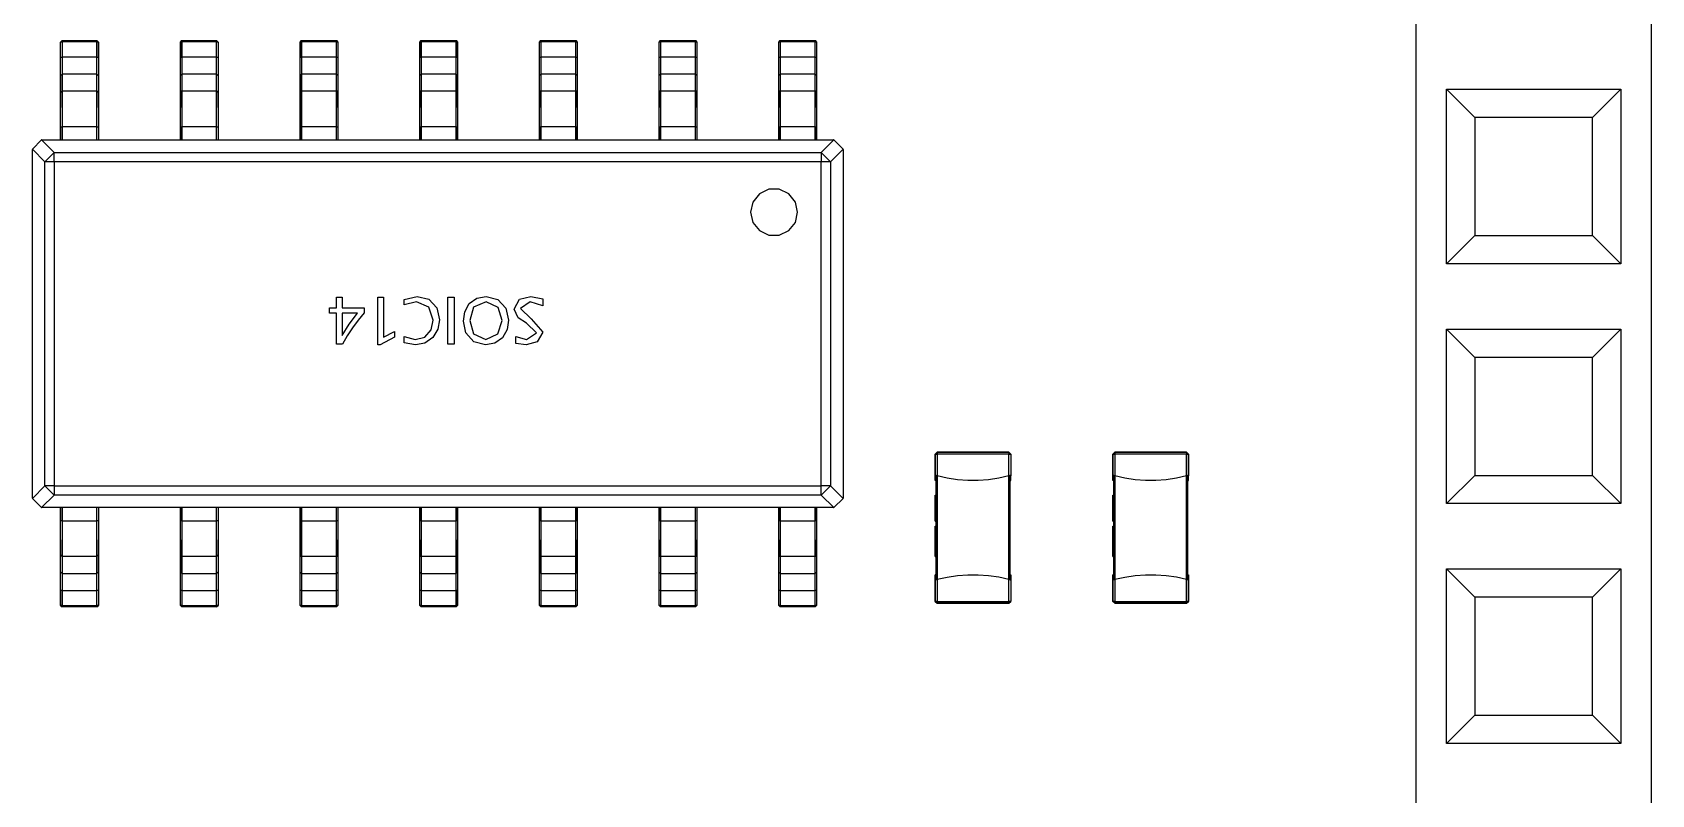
# Model space of a CAD drawing. Header units: millimetres. Extents: x 5 to 205, y 5 to 144.
# Drawn here: x 57.02 to 74.18, y 99.04 to 107.11 of the extents above; entities that cross this region are included whole.
import ezdxf

# ---------------------------------------------------------------- set-up
doc = ezdxf.new("R2010")
doc.units = ezdxf.units.MM
doc.layers.add('PARTS', color=8, linetype='CONTINUOUS')

msp = doc.modelspace()

# ---------------------------------------------------------------- linework, layer by layer
at = {"layer": 'PARTS'}
for points in [[(71.68, 117.014), (71.68, 61.134)], [(74.18, 61.134), (74.18, 117.014)], [(57.318, 107.01), (57.333, 107.025)], [(57.333, 107.025), (57.318, 107.01)], [(57.318, 107.01), (57.333, 107.011)], [(57.318, 106.85), (57.318, 107.01)], [(57.333, 107.025), (57.703, 107.025)], [(57.333, 107.025), (57.333, 107.025)], [(57.333, 107.011), (57.333, 107.025)], [(57.333, 107.025), (57.703, 107.025)], [(57.703, 107.011), (57.333, 107.011)], [(57.333, 107.011), (57.333, 106.851)], [(57.703, 107.025), (57.718, 107.01)], [(57.703, 107.025), (57.703, 107.025)], [(57.703, 107.011), (57.703, 107.025)], [(57.718, 107.01), (57.703, 107.025)], [(57.703, 106.851), (57.703, 107.011)], [(57.703, 107.011), (57.718, 107.01)], [(57.718, 107.004), (57.718, 107.01)], [(57.718, 107.01), (57.718, 106.85)], [(57.718, 106.844), (57.718, 107.004)], [(58.587, 107.01), (58.602, 107.025)], [(58.602, 107.025), (58.587, 107.01)], [(58.587, 107.01), (58.602, 107.011)], [(58.587, 107.01), (58.587, 107.004)], [(58.587, 106.85), (58.587, 107.01)], [(58.587, 107.004), (58.587, 106.844)], [(58.602, 107.025), (58.971, 107.025)], [(58.602, 107.025), (58.602, 107.025)], [(58.602, 107.011), (58.602, 107.025)], [(58.602, 107.025), (58.971, 107.025)], [(58.971, 107.011), (58.602, 107.011)], [(58.602, 107.011), (58.602, 106.851)], [(58.971, 107.025), (58.986, 107.01)], [(58.971, 107.025), (58.971, 107.025)], [(58.971, 107.011), (58.971, 107.025)], [(58.986, 107.01), (58.971, 107.025)], [(58.971, 106.851), (58.971, 107.011)], [(58.971, 107.011), (58.986, 107.01)], [(58.986, 107.01), (58.986, 106.85)], [(59.855, 107.01), (59.87, 107.025)], [(59.87, 107.025), (59.855, 107.01)], [(59.855, 107.01), (59.87, 107.011)], [(59.855, 107.01), (59.855, 107.004)], [(59.855, 106.85), (59.855, 107.01)], [(59.855, 107.004), (59.855, 106.844)], [(59.87, 107.025), (60.24, 107.025)], [(59.87, 107.025), (59.87, 107.025)], [(59.87, 107.011), (59.87, 107.025)], [(59.87, 107.025), (60.24, 107.025)], [(60.24, 107.011), (59.87, 107.011)], [(59.87, 107.011), (59.87, 106.851)], [(60.24, 107.025), (60.255, 107.01)], [(60.24, 107.025), (60.24, 107.025)], [(60.24, 107.011), (60.24, 107.025)], [(60.255, 107.01), (60.24, 107.025)], [(60.24, 106.851), (60.24, 107.011)], [(60.24, 107.011), (60.255, 107.01)], [(60.255, 107.01), (60.255, 106.85)], [(61.124, 107.01), (61.139, 107.025)], [(61.139, 107.025), (61.124, 107.01)], [(61.124, 107.01), (61.139, 107.011)], [(61.124, 107.01), (61.124, 107.004)], [(61.124, 106.85), (61.124, 107.01)], [(61.124, 107.004), (61.124, 106.844)], [(61.139, 107.025), (61.509, 107.025)], [(61.139, 107.025), (61.139, 107.025)], [(61.139, 107.011), (61.139, 107.025)], [(61.139, 107.025), (61.509, 107.025)], [(61.509, 107.011), (61.139, 107.011)], [(61.139, 107.011), (61.139, 106.851)], [(61.509, 107.025), (61.524, 107.01)], [(61.509, 107.025), (61.509, 107.025)], [(61.509, 107.011), (61.509, 107.025)], [(61.524, 107.01), (61.509, 107.025)], [(61.509, 106.851), (61.509, 107.011)], [(61.509, 107.011), (61.524, 107.01)], [(61.524, 107.004), (61.524, 107.01)], [(61.524, 107.01), (61.524, 106.85)], [(61.524, 106.844), (61.524, 107.004)], [(62.393, 107.01), (62.408, 107.025)], [(62.408, 107.025), (62.393, 107.01)], [(62.393, 107.01), (62.408, 107.011)], [(62.393, 106.85), (62.393, 107.01)], [(62.408, 107.025), (62.778, 107.025)], [(62.408, 107.025), (62.408, 107.025)], [(62.408, 107.011), (62.408, 107.025)], [(62.408, 107.025), (62.778, 107.025)], [(62.778, 107.011), (62.408, 107.011)], [(62.408, 107.011), (62.408, 106.851)], [(62.778, 107.025), (62.793, 107.01)], [(62.778, 107.025), (62.778, 107.025)], [(62.778, 107.011), (62.778, 107.025)], [(62.793, 107.01), (62.778, 107.025)], [(62.778, 106.851), (62.778, 107.011)], [(62.778, 107.011), (62.793, 107.01)], [(62.793, 107.01), (62.793, 106.85)], [(63.662, 107.01), (63.677, 107.025)], [(63.677, 107.025), (63.662, 107.01)], [(63.662, 107.01), (63.677, 107.011)], [(63.662, 106.85), (63.662, 107.01)], [(63.677, 107.025), (64.046, 107.025)], [(63.677, 107.025), (63.677, 107.025)], [(63.677, 107.011), (63.677, 107.025)], [(63.677, 107.025), (64.046, 107.025)], [(64.046, 107.011), (63.677, 107.011)], [(63.677, 107.011), (63.677, 106.851)], [(64.046, 107.025), (64.061, 107.01)], [(64.046, 107.025), (64.046, 107.025)], [(64.046, 107.011), (64.046, 107.025)], [(64.061, 107.01), (64.046, 107.025)], [(64.046, 106.851), (64.046, 107.011)], [(64.046, 107.011), (64.061, 107.01)], [(64.061, 107.01), (64.061, 106.85)], [(64.93, 107.01), (64.945, 107.025)], [(64.945, 107.025), (64.93, 107.01)], [(64.93, 107.01), (64.945, 107.011)], [(64.93, 106.85), (64.93, 107.01)], [(64.945, 107.025), (65.315, 107.025)], [(64.945, 107.025), (64.945, 107.025)], [(64.945, 107.011), (64.945, 107.025)], [(64.945, 107.025), (65.315, 107.025)], [(65.315, 107.011), (64.945, 107.011)], [(64.945, 107.011), (64.945, 106.851)], [(65.315, 107.025), (65.33, 107.01)], [(65.315, 107.025), (65.315, 107.025)], [(65.315, 107.011), (65.315, 107.025)], [(65.33, 107.01), (65.315, 107.025)], [(65.315, 106.851), (65.315, 107.011)], [(65.315, 107.011), (65.33, 107.01)], [(65.33, 107.01), (65.33, 106.85)], [(57.318, 106.85), (57.333, 106.851)], [(57.318, 106.656), (57.318, 106.85)], [(57.703, 106.851), (57.333, 106.851)], [(57.333, 106.851), (57.333, 106.67)], [(57.703, 106.67), (57.703, 106.851)], [(57.703, 106.851), (57.718, 106.85)], [(57.718, 106.85), (57.718, 106.656)], [(58.587, 106.85), (58.602, 106.851)], [(58.587, 106.656), (58.587, 106.85)], [(58.971, 106.851), (58.602, 106.851)], [(58.602, 106.851), (58.602, 106.67)], [(58.971, 106.67), (58.971, 106.851)], [(58.971, 106.851), (58.986, 106.85)], [(58.986, 106.85), (58.986, 106.656)], [(59.855, 106.85), (59.87, 106.851)], [(59.855, 106.656), (59.855, 106.85)], [(60.24, 106.851), (59.87, 106.851)], [(59.87, 106.851), (59.87, 106.67)], [(60.24, 106.67), (60.24, 106.851)], [(60.24, 106.851), (60.255, 106.85)], [(60.255, 106.85), (60.255, 106.656)], [(61.124, 106.85), (61.139, 106.851)], [(61.124, 106.656), (61.124, 106.85)], [(61.509, 106.851), (61.139, 106.851)], [(61.139, 106.851), (61.139, 106.67)], [(61.509, 106.67), (61.509, 106.851)], [(61.509, 106.851), (61.524, 106.85)], [(61.524, 106.85), (61.524, 106.656)], [(62.393, 106.85), (62.408, 106.851)], [(62.393, 106.656), (62.393, 106.85)], [(62.778, 106.851), (62.408, 106.851)], [(62.408, 106.851), (62.408, 106.67)], [(62.778, 106.67), (62.778, 106.851)], [(62.778, 106.851), (62.793, 106.85)], [(62.793, 106.85), (62.793, 106.656)], [(63.662, 106.85), (63.677, 106.851)], [(63.662, 106.656), (63.662, 106.85)], [(64.046, 106.851), (63.677, 106.851)], [(63.677, 106.851), (63.677, 106.67)], [(64.046, 106.67), (64.046, 106.851)], [(64.046, 106.851), (64.061, 106.85)], [(64.061, 106.85), (64.061, 106.656)], [(64.93, 106.85), (64.945, 106.851)], [(64.93, 106.656), (64.93, 106.85)], [(65.315, 106.851), (64.945, 106.851)], [(64.945, 106.851), (64.945, 106.67)], [(65.315, 106.67), (65.315, 106.851)], [(65.315, 106.851), (65.33, 106.85)], [(65.33, 106.85), (65.33, 106.656)], [(57.318, 106.656), (57.333, 106.67)], [(57.318, 106.656), (57.318, 106.496)], [(57.318, 106.474), (57.318, 106.656)], [(57.703, 106.67), (57.333, 106.67)], [(57.333, 106.67), (57.333, 106.488)], [(57.703, 106.488), (57.703, 106.67)], [(57.703, 106.67), (57.718, 106.656)], [(57.718, 106.656), (57.718, 106.474)], [(58.587, 106.656), (58.602, 106.67)], [(58.587, 106.474), (58.587, 106.656)], [(58.971, 106.67), (58.602, 106.67)], [(58.602, 106.67), (58.602, 106.488)], [(58.971, 106.488), (58.971, 106.67)], [(58.971, 106.67), (58.986, 106.656)], [(58.986, 106.656), (58.986, 106.474)], [(59.855, 106.656), (59.87, 106.67)], [(59.855, 106.656), (59.855, 106.496)], [(59.855, 106.474), (59.855, 106.656)], [(60.24, 106.67), (59.87, 106.67)], [(59.87, 106.67), (59.87, 106.488)], [(60.24, 106.488), (60.24, 106.67)], [(60.24, 106.67), (60.255, 106.656)], [(60.255, 106.656), (60.255, 106.474)], [(61.124, 106.656), (61.139, 106.67)], [(61.124, 106.474), (61.124, 106.656)], [(61.509, 106.67), (61.139, 106.67)], [(61.139, 106.67), (61.139, 106.488)], [(61.509, 106.488), (61.509, 106.67)], [(61.509, 106.67), (61.524, 106.656)], [(61.524, 106.496), (61.524, 106.656)], [(61.524, 106.656), (61.524, 106.474)], [(62.393, 106.656), (62.408, 106.67)], [(62.393, 106.474), (62.393, 106.656)], [(62.778, 106.67), (62.408, 106.67)], [(62.408, 106.67), (62.408, 106.488)], [(62.778, 106.488), (62.778, 106.67)], [(62.778, 106.67), (62.793, 106.656)], [(62.793, 106.656), (62.793, 106.474)], [(63.662, 106.656), (63.677, 106.67)], [(63.662, 106.474), (63.662, 106.656)], [(64.046, 106.67), (63.677, 106.67)], [(63.677, 106.67), (63.677, 106.488)], [(64.046, 106.488), (64.046, 106.67)], [(64.046, 106.67), (64.061, 106.656)], [(64.061, 106.656), (64.061, 106.474)], [(64.93, 106.656), (64.945, 106.67)], [(64.93, 106.474), (64.93, 106.656)], [(65.315, 106.67), (64.945, 106.67)], [(64.945, 106.67), (64.945, 106.488)], [(65.315, 106.488), (65.315, 106.67)], [(65.315, 106.67), (65.33, 106.656)], [(65.33, 106.656), (65.33, 106.474)], [(57.318, 106.496), (57.318, 106.315)], [(57.318, 106.474), (57.333, 106.488)], [(57.318, 106.113), (57.318, 106.233), (57.318, 106.354), (57.318, 106.474)], [(57.703, 106.488), (57.333, 106.488)], [(57.333, 106.488), (57.333, 106.363), (57.333, 106.238), (57.333, 106.113)], [(57.703, 106.113), (57.703, 106.238), (57.703, 106.363), (57.703, 106.488)], [(57.703, 106.488), (57.718, 106.474)], [(57.718, 106.315), (57.718, 106.496)], [(57.718, 106.474), (57.718, 106.354), (57.718, 106.233), (57.718, 106.113)], [(58.587, 106.496), (58.587, 106.315)], [(58.587, 106.474), (58.602, 106.488)], [(58.587, 106.113), (58.587, 106.233), (58.587, 106.354), (58.587, 106.474)], [(58.971, 106.488), (58.602, 106.488)], [(58.602, 106.488), (58.602, 106.363), (58.602, 106.238), (58.602, 106.113)], [(58.971, 106.113), (58.971, 106.238), (58.971, 106.363), (58.971, 106.488)], [(58.971, 106.488), (58.986, 106.474)], [(58.986, 106.315), (58.986, 106.496)], [(58.986, 106.474), (58.986, 106.354), (58.986, 106.233), (58.986, 106.113)], [(59.855, 106.496), (59.855, 106.315)], [(59.855, 106.474), (59.87, 106.488)], [(59.855, 106.113), (59.855, 106.233), (59.855, 106.354), (59.855, 106.474)], [(60.24, 106.488), (59.87, 106.488)], [(59.87, 106.488), (59.87, 106.363), (59.87, 106.238), (59.87, 106.113)], [(60.24, 106.113), (60.24, 106.238), (60.24, 106.363), (60.24, 106.488)], [(60.24, 106.488), (60.255, 106.474)], [(60.255, 106.315), (60.255, 106.496)], [(60.255, 106.474), (60.255, 106.354), (60.255, 106.233), (60.255, 106.113)], [(61.124, 106.496), (61.124, 106.315)], [(61.124, 106.474), (61.139, 106.488)], [(61.124, 106.113), (61.124, 106.233), (61.124, 106.354), (61.124, 106.474)], [(61.509, 106.488), (61.139, 106.488)], [(61.139, 106.488), (61.139, 106.363), (61.139, 106.238), (61.139, 106.113)], [(61.509, 106.113), (61.509, 106.238), (61.509, 106.363), (61.509, 106.488)], [(61.509, 106.488), (61.524, 106.474)], [(61.524, 106.315), (61.524, 106.496)], [(61.524, 106.474), (61.524, 106.354), (61.524, 106.233), (61.524, 106.113)], [(62.393, 106.496), (62.393, 106.315)], [(62.393, 106.474), (62.408, 106.488)], [(62.393, 106.113), (62.393, 106.233), (62.393, 106.354), (62.393, 106.474)], [(62.778, 106.488), (62.408, 106.488)], [(62.408, 106.488), (62.408, 106.363), (62.408, 106.238), (62.408, 106.113)], [(62.778, 106.113), (62.778, 106.238), (62.778, 106.363), (62.778, 106.488)], [(62.778, 106.488), (62.793, 106.474)], [(62.793, 106.315), (62.793, 106.496)], [(62.793, 106.474), (62.793, 106.354), (62.793, 106.233), (62.793, 106.113)], [(63.662, 106.496), (63.662, 106.315)], [(63.662, 106.474), (63.677, 106.488)], [(63.662, 106.113), (63.662, 106.233), (63.662, 106.354), (63.662, 106.474)], [(64.046, 106.488), (63.677, 106.488)], [(63.677, 106.488), (63.677, 106.363), (63.677, 106.238), (63.677, 106.113)], [(64.046, 106.113), (64.046, 106.238), (64.046, 106.363), (64.046, 106.488)], [(64.046, 106.488), (64.061, 106.474)], [(64.061, 106.315), (64.061, 106.496)], [(64.061, 106.474), (64.061, 106.354), (64.061, 106.233), (64.061, 106.113)], [(64.93, 106.496), (64.93, 106.315)], [(64.93, 106.474), (64.945, 106.488)], [(64.93, 106.113), (64.93, 106.233), (64.93, 106.354), (64.93, 106.474)], [(65.315, 106.488), (64.945, 106.488)], [(64.945, 106.488), (64.945, 106.363), (64.945, 106.238), (64.945, 106.113)], [(65.315, 106.113), (65.315, 106.238), (65.315, 106.363), (65.315, 106.488)], [(65.315, 106.488), (65.33, 106.474)], [(65.33, 106.315), (65.33, 106.496)], [(65.33, 106.474), (65.33, 106.354), (65.33, 106.233), (65.33, 106.113)], [(72.005, 106.509), (73.855, 106.509)], [(72.005, 106.509), (72.305, 106.209)], [(72.005, 104.659), (72.005, 106.509)], [(73.555, 106.209), (73.855, 106.509)], [(73.855, 106.509), (73.855, 104.659)], [(59.855, 106.315), (59.855, 106.214), (59.855, 106.113)], [(57.318, 106.113), (57.318, 105.973)], [(57.318, 105.973), (57.318, 106.113)], [(57.318, 106.113), (57.333, 106.113)], [(57.703, 106.113), (57.333, 106.113)], [(57.333, 106.113), (57.333, 105.973)], [(57.703, 105.973), (57.703, 106.113)], [(57.703, 106.113), (57.718, 106.113)], [(57.718, 106.113), (57.718, 105.973)], [(58.587, 106.113), (58.587, 105.973)], [(58.587, 105.973), (58.587, 106.113)], [(58.587, 106.113), (58.602, 106.113)], [(58.971, 106.113), (58.602, 106.113)], [(58.602, 106.113), (58.602, 105.973)], [(58.971, 105.973), (58.971, 106.113)], [(58.971, 106.113), (58.986, 106.113)], [(58.986, 106.113), (58.986, 105.973)], [(59.855, 106.113), (59.855, 105.973)], [(59.855, 105.973), (59.855, 106.113)], [(59.855, 106.113), (59.87, 106.113)], [(60.24, 106.113), (59.87, 106.113)], [(59.87, 106.113), (59.87, 105.973)], [(60.24, 105.973), (60.24, 106.113)], [(60.24, 106.113), (60.255, 106.113)], [(60.255, 106.113), (60.255, 105.973)], [(61.124, 106.113), (61.124, 105.973)], [(61.124, 105.973), (61.124, 106.113)], [(61.124, 106.113), (61.139, 106.113)], [(61.509, 106.113), (61.139, 106.113)], [(61.139, 106.113), (61.139, 105.973)], [(61.509, 105.973), (61.509, 106.113)], [(61.509, 106.113), (61.524, 106.113)], [(61.524, 105.973), (61.524, 106.113)], [(61.524, 106.113), (61.524, 105.973)], [(62.393, 106.113), (62.393, 105.973)], [(62.393, 105.973), (62.393, 106.113)], [(62.393, 106.113), (62.408, 106.113)], [(62.778, 106.113), (62.408, 106.113)], [(62.408, 106.113), (62.408, 105.973)], [(62.778, 105.973), (62.778, 106.113)], [(62.778, 106.113), (62.793, 106.113)], [(62.793, 105.973), (62.793, 106.113)], [(62.793, 106.113), (62.793, 105.973)], [(63.662, 106.113), (63.662, 105.973)], [(63.662, 105.973), (63.662, 106.113)], [(63.662, 106.113), (63.677, 106.113)], [(64.046, 106.113), (63.677, 106.113)], [(63.677, 106.113), (63.677, 105.973)], [(64.046, 105.973), (64.046, 106.113)], [(64.046, 106.113), (64.061, 106.113)], [(64.061, 106.113), (64.061, 105.973)], [(64.93, 106.113), (64.93, 105.973)], [(64.93, 105.973), (64.93, 106.113)], [(64.93, 106.113), (64.945, 106.113)], [(65.315, 106.113), (64.945, 106.113)], [(64.945, 106.113), (64.945, 105.973)], [(65.315, 105.973), (65.315, 106.113)], [(65.315, 106.113), (65.33, 106.113)], [(65.33, 105.973), (65.33, 106.113)], [(65.33, 106.113), (65.33, 105.973)], [(73.555, 106.209), (72.305, 106.209)], [(72.305, 106.209), (72.305, 104.959)], [(73.555, 104.959), (73.555, 106.209)], [(57.116, 105.973), (57.018, 105.875)], [(57.118, 105.973), (57.116, 105.973)], [(57.116, 105.973), (57.249, 105.84)], [(57.118, 105.973), (65.51, 105.973)], [(65.379, 105.84), (65.512, 105.973)], [(65.512, 105.973), (65.51, 105.973)], [(65.61, 105.875), (65.512, 105.973)], [(57.018, 105.875), (57.018, 105.873)], [(57.151, 105.742), (57.018, 105.875)], [(57.018, 102.177), (57.018, 105.873)], [(57.249, 105.84), (57.151, 105.742)], [(57.151, 102.308), (57.151, 105.742)], [(57.249, 105.742), (57.151, 105.742)], [(57.249, 105.84), (65.379, 105.84)], [(57.249, 105.742), (57.249, 105.84)], [(57.249, 105.742), (57.249, 102.308)], [(65.379, 105.742), (57.249, 105.742)], [(65.477, 105.742), (65.379, 105.84)], [(65.379, 105.84), (65.379, 105.742)], [(65.379, 102.308), (65.379, 105.742)], [(65.477, 105.742), (65.379, 105.742)], [(65.61, 105.875), (65.477, 105.742)], [(65.477, 105.742), (65.477, 102.308)], [(65.61, 105.873), (65.61, 105.875)], [(65.61, 105.873), (65.61, 102.177)], [(65.129, 105.207), (65.105, 105.315), (65.035, 105.402), (64.935, 105.45), (64.824, 105.45), (64.724, 105.402), (64.655, 105.315), (64.63, 105.207)], [(64.63, 105.207), (64.655, 105.099), (64.724, 105.012), (64.824, 104.963), (64.935, 104.963), (65.035, 105.012), (65.105, 105.099), (65.129, 105.207)], [(72.005, 104.659), (72.305, 104.959)], [(72.305, 104.959), (73.555, 104.959)], [(73.555, 104.959), (73.855, 104.659)], [(73.855, 104.659), (72.005, 104.659)], [(60.168, 104.137), (60.168, 104.192)], [(60.168, 104.192), (60.241, 104.192)], [(60.241, 104.192), (60.241, 104.308)], [(60.241, 104.308), (60.302, 104.308)], [(60.302, 104.308), (60.302, 104.192)], [(60.302, 104.192), (60.534, 104.192)], [(60.534, 104.192), (60.534, 104.14)], [(60.68, 103.802), (60.68, 104.308)], [(60.68, 104.308), (60.741, 104.308)], [(60.741, 104.308), (60.741, 103.883)], [(60.96, 104.282), (61.097, 104.314)], [(60.96, 104.227), (60.96, 104.282)], [(61.088, 104.259), (60.96, 104.227)], [(61.265, 104.063), (61.22, 104.202), (61.088, 104.259)], [(61.097, 104.314), (61.22, 104.284), (61.306, 104.192), (61.332, 104.067)], [(61.423, 103.808), (61.423, 104.308)], [(61.423, 104.308), (61.49, 104.308)], [(61.49, 104.308), (61.49, 103.808)], [(61.587, 104.052), (61.601, 104.151), (61.648, 104.239), (61.729, 104.296), (61.827, 104.314)], [(61.827, 104.259), (61.695, 104.2), (61.654, 104.059)], [(61.827, 104.314), (61.951, 104.283), (62.036, 104.189), (62.063, 104.064)], [(61.996, 104.059), (61.955, 104.197), (61.827, 104.259)], [(62.123, 104.179), (62.18, 104.286), (62.302, 104.314)], [(62.255, 104.031), (62.166, 104.087), (62.123, 104.179)], [(62.295, 104.259), (62.191, 104.185)], [(62.191, 104.185), (62.306, 104.078)], [(62.428, 104.215), (62.295, 104.259)], [(62.302, 104.314), (62.428, 104.288)], [(62.428, 104.288), (62.428, 104.215)], [(60.241, 104.137), (60.168, 104.137)], [(60.241, 103.808), (60.241, 104.137)], [(60.302, 103.9), (60.377, 104.022), (60.463, 104.137)], [(60.302, 104.137), (60.302, 103.9)], [(60.463, 104.137), (60.302, 104.137)], [(60.534, 104.14), (60.47, 104.062), (60.41, 103.981), (60.355, 103.896), (60.306, 103.808)], [(61.077, 103.857), (61.177, 103.884), (61.245, 103.961), (61.265, 104.063)], [(61.332, 104.067), (61.316, 103.966), (61.263, 103.878), (61.178, 103.821), (61.078, 103.802)], [(61.819, 103.802), (61.697, 103.834), (61.613, 103.928), (61.587, 104.052)], [(61.654, 104.059), (61.693, 103.918), (61.823, 103.857)], [(62.063, 104.064), (62.049, 103.964), (62, 103.877), (61.918, 103.819), (61.819, 103.802)], [(61.823, 103.857), (61.953, 103.919), (61.996, 104.059)], [(62.361, 103.93), (62.255, 104.031)], [(62.306, 104.078), (62.428, 103.936)], [(60.856, 103.882), (60.703, 103.802)], [(60.741, 103.883), (60.856, 103.942)], [(60.856, 103.942), (60.856, 103.882)], [(60.96, 103.822), (60.96, 103.889)], [(60.96, 103.889), (61.077, 103.857)], [(62.142, 103.816), (62.142, 103.889)], [(62.142, 103.889), (62.257, 103.857)], [(62.428, 103.936), (62.37, 103.833), (62.251, 103.802)], [(62.257, 103.857), (62.361, 103.93)], [(72.005, 103.969), (73.855, 103.969)], [(72.005, 103.969), (72.305, 103.669)], [(72.005, 102.119), (72.005, 103.969)], [(73.555, 103.669), (73.855, 103.969)], [(73.855, 103.969), (73.855, 102.119)], [(60.306, 103.808), (60.241, 103.808)], [(60.703, 103.802), (60.68, 103.802)], [(61.078, 103.802), (60.96, 103.822)], [(61.49, 103.808), (61.423, 103.808)], [(62.251, 103.802), (62.142, 103.816)], [(73.555, 103.669), (72.305, 103.669)], [(72.305, 103.669), (72.305, 102.419)], [(73.555, 102.419), (73.555, 103.669)], [(66.608, 102.664), (66.588, 102.644)], [(66.588, 102.644), (66.608, 102.664)], [(66.588, 102.644), (66.608, 102.664)], [(66.608, 102.664), (66.588, 102.644)], [(66.588, 102.412), (66.588, 102.644)], [(66.588, 102.644), (66.588, 102.413)], [(66.588, 102.644), (66.608, 102.644)], [(66.608, 102.664), (67.368, 102.664)], [(67.368, 102.664), (66.608, 102.664)], [(66.608, 102.664), (66.608, 102.644)], [(67.368, 102.644), (66.608, 102.644)], [(66.608, 102.644), (66.608, 102.413)], [(67.368, 102.664), (67.388, 102.644)], [(67.388, 102.644), (67.368, 102.664)], [(67.368, 102.664), (67.368, 102.644)], [(67.368, 102.412), (67.368, 102.644)], [(67.368, 102.644), (67.388, 102.644)], [(67.388, 102.644), (67.388, 102.413)], [(68.49, 102.664), (68.47, 102.644)], [(68.47, 102.644), (68.49, 102.664)], [(68.47, 102.644), (68.49, 102.664)], [(68.49, 102.664), (68.47, 102.644)], [(68.47, 102.412), (68.47, 102.644)], [(68.47, 102.644), (68.47, 102.413)], [(68.47, 102.644), (68.49, 102.644)], [(68.49, 102.664), (69.25, 102.664)], [(69.25, 102.664), (68.49, 102.664)], [(68.49, 102.664), (68.49, 102.644)], [(69.25, 102.644), (68.49, 102.644)], [(68.49, 102.644), (68.49, 102.413)], [(69.25, 102.664), (69.27, 102.644)], [(69.27, 102.644), (69.25, 102.664)], [(69.25, 102.664), (69.25, 102.644)], [(69.25, 102.412), (69.25, 102.644)], [(69.25, 102.644), (69.27, 102.644)], [(69.27, 102.412), (69.27, 102.644)], [(69.27, 102.644), (69.27, 102.413)], [(57.018, 102.175), (57.151, 102.308)], [(57.151, 102.308), (57.249, 102.21)], [(57.249, 102.308), (57.151, 102.308)], [(57.249, 102.308), (65.379, 102.308)], [(57.249, 102.308), (57.249, 102.21)], [(65.379, 102.21), (65.477, 102.308)], [(65.477, 102.308), (65.379, 102.308)], [(65.379, 102.21), (65.379, 102.308)], [(65.477, 102.308), (65.61, 102.175)], [(66.591, 102.415), (66.588, 102.412)], [(66.588, 102.364), (66.588, 102.413)], [(66.588, 102.412), (66.588, 102.364)], [(66.598, 102.364), (66.588, 102.364)], [(66.591, 102.415), (66.591, 102.418)], [(66.597, 102.416), (66.591, 102.418)], [(66.604, 102.415), (66.591, 102.415)], [(66.598, 102.417), (66.597, 102.416)], [(66.598, 102.416), (66.597, 102.416)], [(66.598, 102.416), (66.597, 102.416)], [(66.598, 102.417), (66.598, 102.416)], [(66.608, 102.413), (66.598, 102.416)], [(66.598, 102.412), (66.604, 102.414)], [(66.598, 102.412), (66.598, 102.364)], [(66.598, 101.316), (66.598, 102.412)], [(66.598, 102.364), (66.598, 102.208)], [(66.604, 102.414), (66.604, 102.414)], [(67.368, 102.412), (67.261, 102.388), (67.152, 102.373), (67.043, 102.365), (66.933, 102.365), (66.824, 102.373), (66.715, 102.389), (66.608, 102.413)], [(66.608, 102.413), (66.608, 101.314)], [(67.378, 102.415), (67.368, 102.412)], [(67.368, 101.316), (67.368, 102.412)], [(67.377, 102.415), (67.377, 102.414)], [(67.377, 102.414), (67.378, 102.413)], [(67.378, 102.415), (67.378, 102.418)], [(67.385, 102.416), (67.378, 102.418)], [(67.378, 102.364), (67.378, 102.413)], [(67.378, 102.413), (67.378, 101.314)], [(67.378, 101.364), (67.378, 102.364)], [(67.378, 102.364), (67.388, 102.364)], [(67.385, 102.416), (67.384, 102.416)], [(67.384, 102.416), (67.385, 102.416)], [(67.384, 102.416), (67.385, 102.416)], [(67.385, 102.417), (67.385, 102.416)], [(67.385, 102.417), (67.385, 102.416)], [(67.388, 102.413), (67.385, 102.416)], [(67.388, 102.364), (67.388, 102.413)], [(68.473, 102.415), (68.47, 102.412)], [(68.47, 102.364), (68.47, 102.413)], [(68.47, 102.412), (68.47, 102.364)], [(68.48, 102.364), (68.47, 102.364)], [(68.473, 102.415), (68.473, 102.418)], [(68.479, 102.416), (68.473, 102.418)], [(68.486, 102.415), (68.473, 102.415)], [(68.48, 102.417), (68.479, 102.416)], [(68.48, 102.416), (68.479, 102.416)], [(68.48, 102.416), (68.479, 102.416)], [(68.48, 102.417), (68.48, 102.416)], [(68.49, 102.413), (68.48, 102.416)], [(68.48, 102.412), (68.487, 102.414)], [(68.48, 101.316), (68.48, 102.412)], [(68.48, 102.364), (68.48, 102.208)], [(68.487, 102.414), (68.487, 102.414)], [(69.25, 102.412), (69.143, 102.388), (69.034, 102.373), (68.925, 102.365), (68.815, 102.365), (68.706, 102.373), (68.597, 102.389), (68.49, 102.413)], [(68.49, 102.413), (68.49, 101.314)], [(69.26, 102.415), (69.25, 102.412)], [(69.25, 101.316), (69.25, 102.412)], [(69.26, 102.415), (69.259, 102.414)], [(69.259, 102.414), (69.26, 102.413)], [(69.26, 102.415), (69.26, 102.418)], [(69.267, 102.416), (69.26, 102.418)], [(69.26, 102.364), (69.26, 102.413)], [(69.26, 102.413), (69.26, 101.314)], [(69.26, 101.364), (69.26, 102.364)], [(69.26, 102.364), (69.27, 102.364)], [(69.267, 102.416), (69.266, 102.416)], [(69.266, 102.416), (69.267, 102.416)], [(69.266, 102.416), (69.267, 102.416)], [(69.267, 102.417), (69.267, 102.416)], [(69.267, 102.417), (69.267, 102.416)], [(69.27, 102.413), (69.267, 102.416)], [(69.27, 102.364), (69.27, 102.413)], [(72.005, 102.119), (72.305, 102.419)], [(72.305, 102.419), (73.555, 102.419)], [(73.555, 102.419), (73.855, 102.119)], [(57.018, 102.177), (57.018, 102.175)], [(57.018, 102.175), (57.116, 102.077)], [(57.249, 102.21), (57.116, 102.077)], [(65.379, 102.21), (57.249, 102.21)], [(65.512, 102.077), (65.379, 102.21)], [(65.512, 102.077), (65.61, 102.175)], [(65.61, 102.175), (65.61, 102.177)], [(66.588, 102.188), (66.588, 102.208)], [(66.588, 102.208), (66.598, 102.208)], [(66.588, 102.138), (66.588, 102.188)], [(66.588, 102.188), (66.598, 102.188)], [(66.588, 102.128), (66.588, 102.138)], [(66.588, 102.138), (66.598, 102.138)], [(66.588, 102.109), (66.588, 102.128)], [(66.588, 102.128), (66.598, 102.128)], [(66.598, 102.188), (66.598, 102.208)], [(66.598, 102.138), (66.598, 102.188)], [(66.598, 102.128), (66.598, 102.138)], [(66.598, 102.109), (66.598, 102.128)], [(68.47, 102.188), (68.47, 102.208)], [(68.47, 102.208), (68.48, 102.208)], [(68.47, 102.138), (68.47, 102.188)], [(68.47, 102.188), (68.48, 102.188)], [(68.47, 102.128), (68.47, 102.138)], [(68.47, 102.138), (68.48, 102.138)], [(68.47, 102.109), (68.47, 102.128)], [(68.47, 102.128), (68.48, 102.128)], [(68.48, 102.188), (68.48, 102.208)], [(68.48, 102.138), (68.48, 102.188)], [(68.48, 102.128), (68.48, 102.138)], [(68.48, 102.109), (68.48, 102.128)], [(73.855, 102.119), (72.005, 102.119)], [(57.116, 102.077), (57.118, 102.077)], [(65.51, 102.077), (57.118, 102.077)], [(57.318, 102.077), (57.318, 101.937)], [(57.318, 101.937), (57.318, 102.077)], [(57.333, 102.077), (57.333, 101.937)], [(57.703, 101.937), (57.703, 102.077)], [(57.718, 102.077), (57.718, 101.937)], [(58.587, 102.077), (58.587, 101.937)], [(58.587, 101.937), (58.587, 102.077)], [(58.602, 102.077), (58.602, 101.937)], [(58.971, 101.937), (58.971, 102.077)], [(58.986, 102.077), (58.986, 101.937)], [(59.855, 102.077), (59.855, 101.937)], [(59.855, 101.937), (59.855, 102.077)], [(59.87, 102.077), (59.87, 101.937)], [(60.24, 101.937), (60.24, 102.077)], [(60.255, 102.077), (60.255, 101.937)], [(61.124, 102.077), (61.124, 101.937)], [(61.124, 101.937), (61.124, 102.077)], [(61.139, 102.077), (61.139, 101.937)], [(61.509, 101.937), (61.509, 102.077)], [(61.524, 101.937), (61.524, 102.077)], [(61.524, 102.077), (61.524, 101.937)], [(62.393, 102.077), (62.393, 101.937)], [(62.393, 101.937), (62.393, 102.077)], [(62.408, 102.077), (62.408, 101.937)], [(62.778, 101.937), (62.778, 102.077)], [(62.793, 101.937), (62.793, 102.077)], [(62.793, 102.077), (62.793, 101.937)], [(63.662, 102.077), (63.662, 101.937)], [(63.662, 101.937), (63.662, 102.077)], [(63.677, 102.077), (63.677, 101.937)], [(64.046, 101.937), (64.046, 102.077)], [(64.061, 102.077), (64.061, 101.937)], [(64.93, 102.077), (64.93, 101.937)], [(64.93, 101.937), (64.93, 102.077)], [(64.945, 102.077), (64.945, 101.937)], [(65.315, 101.937), (65.315, 102.077)], [(65.33, 101.937), (65.33, 102.077)], [(65.33, 102.077), (65.33, 101.937)], [(65.51, 102.077), (65.512, 102.077)], [(66.588, 102.057), (66.588, 102.109)], [(66.588, 102.109), (66.598, 102.109)], [(66.588, 101.998), (66.588, 102.057)], [(66.588, 102.057), (66.598, 102.057)], [(66.588, 101.975), (66.588, 101.998)], [(66.588, 101.998), (66.598, 101.998)], [(66.588, 101.932), (66.588, 101.975)], [(66.588, 101.975), (66.598, 101.975)], [(66.598, 102.057), (66.598, 102.109)], [(66.598, 101.998), (66.598, 102.057)], [(66.598, 101.975), (66.598, 101.998)], [(66.598, 101.932), (66.598, 101.975)], [(68.47, 102.057), (68.47, 102.109)], [(68.47, 102.109), (68.48, 102.109)], [(68.47, 101.998), (68.47, 102.057)], [(68.47, 102.057), (68.48, 102.057)], [(68.47, 101.975), (68.47, 101.998)], [(68.47, 101.998), (68.48, 101.998)], [(68.47, 101.932), (68.47, 101.975)], [(68.47, 101.975), (68.48, 101.975)], [(68.48, 102.057), (68.48, 102.109)], [(68.48, 101.998), (68.48, 102.057)], [(68.48, 101.975), (68.48, 101.998)], [(68.48, 101.932), (68.48, 101.975)], [(57.318, 101.576), (57.318, 101.696), (57.318, 101.817), (57.318, 101.937)], [(57.333, 101.937), (57.318, 101.937)], [(57.333, 101.937), (57.703, 101.937)], [(57.333, 101.937), (57.333, 101.812), (57.333, 101.687), (57.333, 101.562)], [(57.703, 101.562), (57.703, 101.687), (57.703, 101.812), (57.703, 101.937)], [(57.718, 101.937), (57.703, 101.937)], [(57.718, 101.937), (57.718, 101.817), (57.718, 101.696), (57.718, 101.576)], [(58.587, 101.576), (58.587, 101.696), (58.587, 101.817), (58.587, 101.937)], [(58.602, 101.937), (58.587, 101.937)], [(58.602, 101.937), (58.971, 101.937)], [(58.602, 101.937), (58.602, 101.812), (58.602, 101.687), (58.602, 101.562)], [(58.971, 101.562), (58.971, 101.687), (58.971, 101.812), (58.971, 101.937)], [(58.986, 101.937), (58.971, 101.937)], [(58.986, 101.937), (58.986, 101.817), (58.986, 101.696), (58.986, 101.576)], [(59.855, 101.937), (59.855, 101.836), (59.855, 101.735)], [(59.855, 101.576), (59.855, 101.696), (59.855, 101.817), (59.855, 101.937)], [(59.87, 101.937), (59.855, 101.937)], [(59.87, 101.937), (60.24, 101.937)], [(59.87, 101.937), (59.87, 101.812), (59.87, 101.687), (59.87, 101.562)], [(60.24, 101.562), (60.24, 101.687), (60.24, 101.812), (60.24, 101.937)], [(60.255, 101.937), (60.24, 101.937)], [(60.255, 101.937), (60.255, 101.817), (60.255, 101.696), (60.255, 101.576)], [(61.124, 101.576), (61.124, 101.696), (61.124, 101.817), (61.124, 101.937)], [(61.139, 101.937), (61.124, 101.937)], [(61.139, 101.937), (61.509, 101.937)], [(61.139, 101.937), (61.139, 101.812), (61.139, 101.687), (61.139, 101.562)], [(61.509, 101.562), (61.509, 101.687), (61.509, 101.812), (61.509, 101.937)], [(61.524, 101.937), (61.509, 101.937)], [(61.524, 101.937), (61.524, 101.817), (61.524, 101.696), (61.524, 101.576)], [(62.393, 101.576), (62.393, 101.696), (62.393, 101.817), (62.393, 101.937)], [(62.408, 101.937), (62.393, 101.937)], [(62.408, 101.937), (62.778, 101.937)], [(62.408, 101.937), (62.408, 101.812), (62.408, 101.687), (62.408, 101.562)], [(62.778, 101.562), (62.778, 101.687), (62.778, 101.812), (62.778, 101.937)], [(62.793, 101.937), (62.778, 101.937)], [(62.793, 101.937), (62.793, 101.817), (62.793, 101.696), (62.793, 101.576)], [(63.662, 101.576), (63.662, 101.696), (63.662, 101.817), (63.662, 101.937)], [(63.677, 101.937), (63.662, 101.937)], [(63.677, 101.937), (64.046, 101.937)], [(63.677, 101.937), (63.677, 101.812), (63.677, 101.687), (63.677, 101.562)], [(64.046, 101.562), (64.046, 101.687), (64.046, 101.812), (64.046, 101.937)], [(64.061, 101.937), (64.046, 101.937)], [(64.061, 101.937), (64.061, 101.817), (64.061, 101.696), (64.061, 101.576)], [(64.93, 101.576), (64.93, 101.696), (64.93, 101.817), (64.93, 101.937)], [(64.945, 101.937), (64.93, 101.937)], [(64.945, 101.937), (65.315, 101.937)], [(64.945, 101.937), (64.945, 101.812), (64.945, 101.687), (64.945, 101.562)], [(65.315, 101.562), (65.315, 101.687), (65.315, 101.812), (65.315, 101.937)], [(65.33, 101.937), (65.315, 101.937)], [(65.33, 101.937), (65.33, 101.817), (65.33, 101.696), (65.33, 101.576)], [(66.588, 101.932), (66.598, 101.932)], [(66.588, 101.882), (66.598, 101.882)], [(66.588, 101.874), (66.588, 101.882)], [(66.588, 101.85), (66.588, 101.874)], [(66.588, 101.874), (66.598, 101.874)], [(66.588, 101.85), (66.598, 101.85)], [(66.588, 101.849), (66.588, 101.85)], [(66.588, 101.849), (66.598, 101.849)], [(66.588, 101.838), (66.588, 101.847)], [(66.588, 101.847), (66.598, 101.847)], [(66.588, 101.816), (66.588, 101.838)], [(66.588, 101.838), (66.598, 101.838)], [(66.588, 101.801), (66.588, 101.816)], [(66.588, 101.816), (66.598, 101.816)], [(66.588, 101.801), (66.598, 101.801)], [(66.588, 101.796), (66.588, 101.796)], [(66.588, 101.796), (66.598, 101.796)], [(66.588, 101.791), (66.588, 101.796)], [(66.588, 101.796), (66.598, 101.796)], [(66.588, 101.789), (66.588, 101.791)], [(66.588, 101.791), (66.598, 101.791)], [(66.588, 101.789), (66.598, 101.789)], [(66.588, 101.758), (66.588, 101.789)], [(66.598, 101.932), (66.598, 101.882)], [(66.598, 101.874), (66.598, 101.882)], [(66.598, 101.85), (66.598, 101.874)], [(66.598, 101.849), (66.598, 101.85)], [(66.598, 101.849), (66.598, 101.847)], [(66.598, 101.838), (66.598, 101.847)], [(66.598, 101.816), (66.598, 101.838)], [(66.598, 101.801), (66.598, 101.816)], [(66.598, 101.801), (66.598, 101.796)], [(66.598, 101.796), (66.598, 101.796)], [(66.598, 101.791), (66.598, 101.796)], [(66.598, 101.789), (66.598, 101.791)], [(66.598, 101.758), (66.598, 101.789)], [(68.47, 101.932), (68.48, 101.932)], [(68.47, 101.882), (68.48, 101.882)], [(68.47, 101.874), (68.47, 101.882)], [(68.47, 101.85), (68.47, 101.874)], [(68.47, 101.874), (68.48, 101.874)], [(68.47, 101.85), (68.48, 101.85)], [(68.47, 101.849), (68.47, 101.85)], [(68.47, 101.849), (68.48, 101.849)], [(68.47, 101.838), (68.47, 101.847)], [(68.47, 101.847), (68.48, 101.847)], [(68.47, 101.816), (68.47, 101.838)], [(68.47, 101.838), (68.48, 101.838)], [(68.47, 101.801), (68.47, 101.816)], [(68.47, 101.816), (68.48, 101.816)], [(68.47, 101.801), (68.48, 101.801)], [(68.47, 101.796), (68.47, 101.796)], [(68.47, 101.796), (68.48, 101.796)], [(68.47, 101.791), (68.47, 101.796)], [(68.47, 101.796), (68.48, 101.796)], [(68.47, 101.789), (68.47, 101.791)], [(68.47, 101.791), (68.48, 101.791)], [(68.47, 101.789), (68.48, 101.789)], [(68.47, 101.758), (68.47, 101.789)], [(68.48, 101.932), (68.48, 101.882)], [(68.48, 101.874), (68.48, 101.882)], [(68.48, 101.85), (68.48, 101.874)], [(68.48, 101.849), (68.48, 101.85)], [(68.48, 101.849), (68.48, 101.847)], [(68.48, 101.838), (68.48, 101.847)], [(68.48, 101.816), (68.48, 101.838)], [(68.48, 101.801), (68.48, 101.816)], [(68.48, 101.801), (68.48, 101.796)], [(68.48, 101.796), (68.48, 101.796)], [(68.48, 101.791), (68.48, 101.796)], [(68.48, 101.789), (68.48, 101.791)], [(68.48, 101.758), (68.48, 101.789)], [(57.318, 101.735), (57.318, 101.554)], [(57.718, 101.554), (57.718, 101.735)], [(58.587, 101.735), (58.587, 101.554)], [(58.986, 101.554), (58.986, 101.735)], [(59.855, 101.735), (59.855, 101.554)], [(60.255, 101.554), (60.255, 101.735)], [(61.124, 101.735), (61.124, 101.554)], [(61.524, 101.554), (61.524, 101.735)], [(62.393, 101.735), (62.393, 101.554)], [(62.793, 101.554), (62.793, 101.735)], [(63.662, 101.735), (63.662, 101.554)], [(64.061, 101.554), (64.061, 101.735)], [(64.93, 101.735), (64.93, 101.554)], [(65.33, 101.554), (65.33, 101.735)], [(66.588, 101.756), (66.588, 101.758)], [(66.588, 101.758), (66.598, 101.758)], [(66.588, 101.756), (66.598, 101.756)], [(66.588, 101.754), (66.588, 101.756)], [(66.588, 101.754), (66.598, 101.754)], [(66.588, 101.745), (66.588, 101.754)], [(66.588, 101.727), (66.588, 101.745)], [(66.588, 101.745), (66.598, 101.745)], [(66.588, 101.704), (66.588, 101.727)], [(66.588, 101.727), (66.598, 101.727)], [(66.588, 101.695), (66.588, 101.704)], [(66.588, 101.704), (66.598, 101.704)], [(66.588, 101.695), (66.598, 101.695)], [(66.588, 101.692), (66.588, 101.695)], [(66.588, 101.668), (66.588, 101.692)], [(66.588, 101.692), (66.598, 101.692)], [(66.588, 101.66), (66.588, 101.668)], [(66.588, 101.668), (66.598, 101.668)], [(66.588, 101.637), (66.588, 101.66)], [(66.588, 101.66), (66.598, 101.66)], [(66.588, 101.637), (66.598, 101.637)], [(66.588, 101.628), (66.588, 101.637)], [(66.588, 101.619), (66.588, 101.628)], [(66.588, 101.628), (66.598, 101.628)], [(66.588, 101.619), (66.598, 101.619)], [(66.588, 101.592), (66.588, 101.615)], [(66.588, 101.615), (66.598, 101.615)], [(66.598, 101.756), (66.598, 101.758)], [(66.598, 101.754), (66.598, 101.756)], [(66.598, 101.745), (66.598, 101.754)], [(66.598, 101.727), (66.598, 101.745)], [(66.598, 101.704), (66.598, 101.727)], [(66.598, 101.695), (66.598, 101.704)], [(66.598, 101.692), (66.598, 101.695)], [(66.598, 101.668), (66.598, 101.692)], [(66.598, 101.66), (66.598, 101.668)], [(66.598, 101.637), (66.598, 101.66)], [(66.598, 101.628), (66.598, 101.637)], [(66.598, 101.619), (66.598, 101.628)], [(66.598, 101.619), (66.598, 101.615)], [(66.598, 101.592), (66.598, 101.615)], [(68.47, 101.756), (68.47, 101.758)], [(68.47, 101.758), (68.48, 101.758)], [(68.47, 101.756), (68.48, 101.756)], [(68.47, 101.754), (68.47, 101.756)], [(68.47, 101.754), (68.48, 101.754)], [(68.47, 101.745), (68.47, 101.754)], [(68.47, 101.727), (68.47, 101.745)], [(68.47, 101.745), (68.48, 101.745)], [(68.47, 101.704), (68.47, 101.727)], [(68.47, 101.727), (68.48, 101.727)], [(68.47, 101.695), (68.47, 101.704)], [(68.47, 101.704), (68.48, 101.704)], [(68.47, 101.695), (68.48, 101.695)], [(68.47, 101.692), (68.47, 101.695)], [(68.47, 101.668), (68.47, 101.692)], [(68.47, 101.692), (68.48, 101.692)], [(68.47, 101.66), (68.47, 101.668)], [(68.47, 101.668), (68.48, 101.668)], [(68.47, 101.637), (68.47, 101.66)], [(68.47, 101.66), (68.48, 101.66)], [(68.47, 101.637), (68.48, 101.637)], [(68.47, 101.628), (68.47, 101.637)], [(68.47, 101.619), (68.47, 101.628)], [(68.47, 101.628), (68.48, 101.628)], [(68.47, 101.619), (68.48, 101.619)], [(68.47, 101.592), (68.47, 101.615)], [(68.47, 101.615), (68.48, 101.615)], [(68.48, 101.756), (68.48, 101.758)], [(68.48, 101.754), (68.48, 101.756)], [(68.48, 101.745), (68.48, 101.754)], [(68.48, 101.727), (68.48, 101.745)], [(68.48, 101.704), (68.48, 101.727)], [(68.48, 101.695), (68.48, 101.704)], [(68.48, 101.692), (68.48, 101.695)], [(68.48, 101.668), (68.48, 101.692)], [(68.48, 101.66), (68.48, 101.668)], [(68.48, 101.637), (68.48, 101.66)], [(68.48, 101.628), (68.48, 101.637)], [(68.48, 101.619), (68.48, 101.628)], [(68.48, 101.619), (68.48, 101.615)], [(68.48, 101.592), (68.48, 101.615)], [(57.318, 101.394), (57.318, 101.576)], [(57.333, 101.562), (57.318, 101.576)], [(57.333, 101.562), (57.703, 101.562)], [(57.333, 101.562), (57.333, 101.38)], [(57.718, 101.576), (57.703, 101.562)], [(57.703, 101.38), (57.703, 101.562)], [(57.718, 101.576), (57.718, 101.394)], [(57.718, 101.394), (57.718, 101.554)], [(58.587, 101.394), (58.587, 101.576)], [(58.602, 101.562), (58.587, 101.576)], [(58.587, 101.554), (58.587, 101.394)], [(58.602, 101.562), (58.971, 101.562)], [(58.602, 101.562), (58.602, 101.38)], [(58.986, 101.576), (58.971, 101.562)], [(58.971, 101.38), (58.971, 101.562)], [(58.986, 101.576), (58.986, 101.394)], [(59.855, 101.394), (59.855, 101.576)], [(59.87, 101.562), (59.855, 101.576)], [(59.87, 101.562), (60.24, 101.562)], [(59.87, 101.562), (59.87, 101.38)], [(60.255, 101.576), (60.24, 101.562)], [(60.24, 101.38), (60.24, 101.562)], [(60.255, 101.576), (60.255, 101.394)], [(61.124, 101.394), (61.124, 101.576)], [(61.139, 101.562), (61.124, 101.576)], [(61.139, 101.562), (61.509, 101.562)], [(61.139, 101.562), (61.139, 101.38)], [(61.524, 101.576), (61.509, 101.562)], [(61.509, 101.38), (61.509, 101.562)], [(61.524, 101.576), (61.524, 101.394)], [(61.524, 101.394), (61.524, 101.554)], [(62.393, 101.394), (62.393, 101.576)], [(62.408, 101.562), (62.393, 101.576)], [(62.393, 101.554), (62.393, 101.394)], [(62.408, 101.562), (62.778, 101.562)], [(62.408, 101.562), (62.408, 101.38)], [(62.793, 101.576), (62.778, 101.562)], [(62.778, 101.38), (62.778, 101.562)], [(62.793, 101.576), (62.793, 101.394)], [(62.793, 101.394), (62.793, 101.554)], [(63.662, 101.394), (63.662, 101.576)], [(63.677, 101.562), (63.662, 101.576)], [(63.677, 101.562), (64.046, 101.562)], [(63.677, 101.562), (63.677, 101.38)], [(64.061, 101.576), (64.046, 101.562)], [(64.046, 101.38), (64.046, 101.562)], [(64.061, 101.576), (64.061, 101.394)], [(64.93, 101.394), (64.93, 101.576)], [(64.945, 101.562), (64.93, 101.576)], [(64.945, 101.562), (65.315, 101.562)], [(64.945, 101.562), (64.945, 101.38)], [(65.33, 101.576), (65.315, 101.562)], [(65.315, 101.38), (65.315, 101.562)], [(65.33, 101.576), (65.33, 101.394)], [(66.588, 101.584), (66.588, 101.592)], [(66.588, 101.592), (66.598, 101.592)], [(66.588, 101.56), (66.588, 101.584)], [(66.588, 101.584), (66.598, 101.584)], [(66.588, 101.56), (66.598, 101.56)], [(66.598, 101.584), (66.598, 101.592)], [(66.598, 101.56), (66.598, 101.584)], [(66.598, 101.56), (66.598, 101.364)], [(68.47, 101.584), (68.47, 101.592)], [(68.47, 101.592), (68.48, 101.592)], [(68.47, 101.56), (68.47, 101.584)], [(68.47, 101.584), (68.48, 101.584)], [(68.47, 101.56), (68.48, 101.56)], [(68.48, 101.584), (68.48, 101.592)], [(68.48, 101.56), (68.48, 101.584)], [(68.48, 101.56), (68.48, 101.364)], [(72.005, 101.429), (73.855, 101.429)], [(72.005, 101.429), (72.305, 101.129)], [(72.005, 99.579), (72.005, 101.429)], [(73.555, 101.129), (73.855, 101.429)], [(73.855, 101.429), (73.855, 99.579)], [(57.318, 101.2), (57.318, 101.394)], [(57.333, 101.38), (57.318, 101.394)], [(57.333, 101.38), (57.333, 101.199)], [(57.333, 101.38), (57.703, 101.38)], [(57.718, 101.394), (57.703, 101.38)], [(57.703, 101.199), (57.703, 101.38)], [(57.718, 101.394), (57.718, 101.2)], [(58.587, 101.2), (58.587, 101.394)], [(58.602, 101.38), (58.587, 101.394)], [(58.602, 101.38), (58.602, 101.199)], [(58.602, 101.38), (58.971, 101.38)], [(58.986, 101.394), (58.971, 101.38)], [(58.971, 101.199), (58.971, 101.38)], [(58.986, 101.394), (58.986, 101.2)], [(59.855, 101.2), (59.855, 101.394)], [(59.87, 101.38), (59.855, 101.394)], [(59.87, 101.38), (59.87, 101.199)], [(59.87, 101.38), (60.24, 101.38)], [(60.255, 101.394), (60.24, 101.38)], [(60.24, 101.199), (60.24, 101.38)], [(60.255, 101.394), (60.255, 101.2)], [(61.124, 101.2), (61.124, 101.394)], [(61.139, 101.38), (61.124, 101.394)], [(61.139, 101.38), (61.139, 101.199)], [(61.139, 101.38), (61.509, 101.38)], [(61.524, 101.394), (61.509, 101.38)], [(61.509, 101.199), (61.509, 101.38)], [(61.524, 101.394), (61.524, 101.2)], [(62.393, 101.2), (62.393, 101.394)], [(62.408, 101.38), (62.393, 101.394)], [(62.408, 101.38), (62.408, 101.199)], [(62.408, 101.38), (62.778, 101.38)], [(62.793, 101.394), (62.778, 101.38)], [(62.778, 101.199), (62.778, 101.38)], [(62.793, 101.394), (62.793, 101.2)], [(63.662, 101.2), (63.662, 101.394)], [(63.677, 101.38), (63.662, 101.394)], [(63.677, 101.38), (63.677, 101.199)], [(63.677, 101.38), (64.046, 101.38)], [(64.061, 101.394), (64.046, 101.38)], [(64.046, 101.199), (64.046, 101.38)], [(64.061, 101.394), (64.061, 101.2)], [(64.93, 101.2), (64.93, 101.394)], [(64.945, 101.38), (64.93, 101.394)], [(64.945, 101.38), (64.945, 101.199)], [(64.945, 101.38), (65.315, 101.38)], [(65.33, 101.394), (65.315, 101.38)], [(65.315, 101.199), (65.315, 101.38)], [(65.33, 101.394), (65.33, 101.2)], [(66.588, 101.316), (66.588, 101.364)], [(66.588, 101.364), (66.588, 101.314)], [(66.598, 101.364), (66.588, 101.364)], [(66.588, 101.084), (66.588, 101.316)], [(66.591, 101.313), (66.588, 101.316)], [(66.588, 101.314), (66.588, 101.084)], [(66.591, 101.309), (66.591, 101.313)], [(66.604, 101.313), (66.591, 101.313)], [(66.597, 101.311), (66.591, 101.309)], [(66.598, 101.311), (66.597, 101.311)], [(66.598, 101.311), (66.597, 101.311)], [(66.597, 101.311), (66.598, 101.311)], [(66.598, 101.316), (66.598, 101.364)], [(66.604, 101.313), (66.598, 101.316)], [(66.608, 101.314), (66.598, 101.311)], [(66.598, 101.311), (66.598, 101.311)], [(66.604, 101.313), (66.604, 101.313)], [(67.368, 101.316), (67.261, 101.339), (67.152, 101.355), (67.043, 101.363), (66.933, 101.363), (66.824, 101.354), (66.715, 101.338), (66.608, 101.314)], [(66.608, 101.314), (66.608, 101.084)], [(67.378, 101.313), (67.368, 101.316)], [(67.368, 101.084), (67.368, 101.316)], [(67.378, 101.314), (67.377, 101.313)], [(67.377, 101.313), (67.377, 101.313)], [(67.378, 101.364), (67.378, 101.314)], [(67.378, 101.364), (67.388, 101.364)], [(67.378, 101.309), (67.378, 101.313)], [(67.385, 101.311), (67.378, 101.309)], [(67.385, 101.311), (67.384, 101.311)], [(67.384, 101.311), (67.385, 101.311)], [(67.385, 101.311), (67.384, 101.311)], [(67.388, 101.314), (67.385, 101.311)], [(67.385, 101.311), (67.385, 101.311)], [(67.385, 101.311), (67.385, 101.311)], [(67.388, 101.364), (67.388, 101.314)], [(67.388, 101.314), (67.388, 101.084)], [(68.47, 101.316), (68.47, 101.364)], [(68.47, 101.364), (68.47, 101.314)], [(68.48, 101.364), (68.47, 101.364)], [(68.47, 101.084), (68.47, 101.316)], [(68.473, 101.313), (68.47, 101.316)], [(68.47, 101.314), (68.47, 101.084)], [(68.473, 101.309), (68.473, 101.313)], [(68.486, 101.313), (68.473, 101.313)], [(68.479, 101.311), (68.473, 101.309)], [(68.48, 101.311), (68.479, 101.311)], [(68.48, 101.311), (68.479, 101.311)], [(68.479, 101.311), (68.48, 101.311)], [(68.487, 101.313), (68.48, 101.316)], [(68.49, 101.314), (68.48, 101.311)], [(68.48, 101.311), (68.48, 101.311)], [(68.487, 101.313), (68.487, 101.313)], [(69.25, 101.316), (69.143, 101.339), (69.034, 101.355), (68.925, 101.363), (68.815, 101.363), (68.706, 101.354), (68.597, 101.338), (68.49, 101.314)], [(68.49, 101.314), (68.49, 101.084)], [(69.26, 101.313), (69.25, 101.316)], [(69.25, 101.084), (69.25, 101.316)], [(69.26, 101.314), (69.259, 101.313)], [(69.26, 101.313), (69.259, 101.313)], [(69.26, 101.364), (69.26, 101.314)], [(69.26, 101.364), (69.27, 101.364)], [(69.26, 101.309), (69.26, 101.313)], [(69.267, 101.311), (69.26, 101.309)], [(69.267, 101.311), (69.266, 101.311)], [(69.266, 101.311), (69.267, 101.311)], [(69.267, 101.311), (69.266, 101.311)], [(69.27, 101.314), (69.267, 101.311)], [(69.267, 101.311), (69.267, 101.311)], [(69.267, 101.311), (69.267, 101.311)], [(69.27, 101.364), (69.27, 101.314)], [(69.27, 101.084), (69.27, 101.316)], [(69.27, 101.314), (69.27, 101.084)], [(57.318, 101.206), (57.318, 101.046)], [(57.318, 101.04), (57.318, 101.2)], [(57.333, 101.199), (57.318, 101.2)], [(57.333, 101.199), (57.703, 101.199)], [(57.333, 101.199), (57.333, 101.039)], [(57.718, 101.2), (57.703, 101.199)], [(57.703, 101.039), (57.703, 101.199)], [(57.718, 101.2), (57.718, 101.04)], [(58.587, 101.04), (58.587, 101.2)], [(58.602, 101.199), (58.587, 101.2)], [(58.602, 101.199), (58.971, 101.199)], [(58.602, 101.199), (58.602, 101.039)], [(58.986, 101.2), (58.971, 101.199)], [(58.971, 101.039), (58.971, 101.199)], [(58.986, 101.2), (58.986, 101.04)], [(59.855, 101.04), (59.855, 101.2)], [(59.87, 101.199), (59.855, 101.2)], [(59.87, 101.199), (60.24, 101.199)], [(59.87, 101.199), (59.87, 101.039)], [(60.255, 101.2), (60.24, 101.199)], [(60.24, 101.039), (60.24, 101.199)], [(60.255, 101.2), (60.255, 101.04)], [(61.124, 101.04), (61.124, 101.2)], [(61.139, 101.199), (61.124, 101.2)], [(61.139, 101.199), (61.509, 101.199)], [(61.139, 101.199), (61.139, 101.039)], [(61.524, 101.2), (61.509, 101.199)], [(61.509, 101.039), (61.509, 101.199)], [(61.524, 101.046), (61.524, 101.206)], [(61.524, 101.2), (61.524, 101.04)], [(62.393, 101.04), (62.393, 101.2)], [(62.408, 101.199), (62.393, 101.2)], [(62.408, 101.199), (62.778, 101.199)], [(62.408, 101.199), (62.408, 101.039)], [(62.793, 101.2), (62.778, 101.199)], [(62.778, 101.039), (62.778, 101.199)], [(62.793, 101.2), (62.793, 101.04)], [(63.662, 101.04), (63.662, 101.2)], [(63.677, 101.199), (63.662, 101.2)], [(63.677, 101.199), (64.046, 101.199)], [(63.677, 101.199), (63.677, 101.039)], [(64.061, 101.2), (64.046, 101.199)], [(64.046, 101.039), (64.046, 101.199)], [(64.061, 101.2), (64.061, 101.04)], [(64.93, 101.04), (64.93, 101.2)], [(64.945, 101.199), (64.93, 101.2)], [(64.945, 101.199), (65.315, 101.199)], [(64.945, 101.199), (64.945, 101.039)], [(65.33, 101.2), (65.315, 101.199)], [(65.315, 101.039), (65.315, 101.199)], [(65.33, 101.2), (65.33, 101.04)], [(66.588, 101.084), (66.608, 101.064)], [(66.608, 101.064), (66.588, 101.084)], [(66.608, 101.084), (66.588, 101.084)], [(66.608, 101.084), (67.368, 101.084)], [(66.608, 101.064), (66.608, 101.084)], [(67.368, 101.064), (67.388, 101.084)], [(67.388, 101.084), (67.368, 101.084)], [(67.368, 101.064), (67.388, 101.084)], [(67.368, 101.064), (67.368, 101.084)], [(68.49, 101.064), (68.47, 101.084)], [(68.49, 101.084), (68.47, 101.084)], [(68.49, 101.084), (69.25, 101.084)], [(68.49, 101.064), (68.49, 101.084)], [(69.27, 101.084), (69.25, 101.064)], [(69.25, 101.064), (69.27, 101.084)], [(69.27, 101.084), (69.25, 101.084)], [(69.27, 101.084), (69.25, 101.064)], [(69.25, 101.064), (69.27, 101.084)], [(69.25, 101.064), (69.25, 101.084)], [(73.555, 101.129), (72.305, 101.129)], [(72.305, 101.129), (72.305, 99.879)], [(73.555, 99.879), (73.555, 101.129)], [(57.318, 101.046), (57.318, 101.04)], [(57.333, 101.025), (57.318, 101.04)], [(57.333, 101.039), (57.318, 101.04)], [(57.318, 101.04), (57.333, 101.025)], [(57.333, 101.039), (57.703, 101.039)], [(57.333, 101.039), (57.333, 101.025)], [(57.703, 101.025), (57.333, 101.025)], [(57.333, 101.025), (57.333, 101.025)], [(57.703, 101.025), (57.333, 101.025)], [(57.718, 101.04), (57.703, 101.025)], [(57.718, 101.04), (57.703, 101.039)], [(57.703, 101.025), (57.718, 101.04)], [(57.703, 101.039), (57.703, 101.025)], [(57.703, 101.025), (57.703, 101.025)], [(57.718, 101.04), (57.718, 101.046)], [(58.602, 101.025), (58.587, 101.04)], [(58.602, 101.039), (58.587, 101.04)], [(58.587, 101.04), (58.602, 101.025)], [(58.602, 101.039), (58.971, 101.039)], [(58.602, 101.039), (58.602, 101.025)], [(58.971, 101.025), (58.602, 101.025)], [(58.602, 101.025), (58.602, 101.025)], [(58.971, 101.025), (58.602, 101.025)], [(58.986, 101.04), (58.971, 101.025)], [(58.986, 101.04), (58.971, 101.039)], [(58.971, 101.025), (58.986, 101.04)], [(58.971, 101.039), (58.971, 101.025)], [(58.971, 101.025), (58.971, 101.025)], [(59.87, 101.025), (59.855, 101.04)], [(59.87, 101.039), (59.855, 101.04)], [(59.855, 101.04), (59.87, 101.025)], [(59.87, 101.039), (60.24, 101.039)], [(59.87, 101.039), (59.87, 101.025)], [(60.24, 101.025), (59.87, 101.025)], [(59.87, 101.025), (59.87, 101.025)], [(60.24, 101.025), (59.87, 101.025)], [(60.255, 101.04), (60.24, 101.025)], [(60.255, 101.04), (60.24, 101.039)], [(60.24, 101.025), (60.255, 101.04)], [(60.24, 101.039), (60.24, 101.025)], [(60.24, 101.025), (60.24, 101.025)], [(61.124, 101.046), (61.124, 101.04)], [(61.139, 101.025), (61.124, 101.04)], [(61.139, 101.039), (61.124, 101.04)], [(61.124, 101.04), (61.139, 101.025)], [(61.139, 101.039), (61.509, 101.039)], [(61.139, 101.039), (61.139, 101.025)], [(61.509, 101.025), (61.139, 101.025)], [(61.139, 101.025), (61.139, 101.025)], [(61.509, 101.025), (61.139, 101.025)], [(61.524, 101.04), (61.509, 101.025)], [(61.524, 101.04), (61.509, 101.039)], [(61.509, 101.025), (61.524, 101.04)], [(61.509, 101.039), (61.509, 101.025)], [(61.509, 101.025), (61.509, 101.025)], [(61.524, 101.04), (61.524, 101.046)], [(62.408, 101.025), (62.393, 101.04)], [(62.408, 101.039), (62.393, 101.04)], [(62.393, 101.04), (62.408, 101.025)], [(62.408, 101.039), (62.778, 101.039)], [(62.408, 101.039), (62.408, 101.025)], [(62.778, 101.025), (62.408, 101.025)], [(62.408, 101.025), (62.408, 101.025)], [(62.778, 101.025), (62.408, 101.025)], [(62.793, 101.04), (62.778, 101.025)], [(62.793, 101.04), (62.778, 101.039)], [(62.778, 101.025), (62.793, 101.04)], [(62.778, 101.039), (62.778, 101.025)], [(62.778, 101.025), (62.778, 101.025)], [(63.677, 101.025), (63.662, 101.04)], [(63.677, 101.039), (63.662, 101.04)], [(63.662, 101.04), (63.677, 101.025)], [(63.677, 101.039), (64.046, 101.039)], [(63.677, 101.039), (63.677, 101.025)], [(64.046, 101.025), (63.677, 101.025)], [(63.677, 101.025), (63.677, 101.025)], [(64.046, 101.025), (63.677, 101.025)], [(64.061, 101.04), (64.046, 101.025)], [(64.061, 101.04), (64.046, 101.039)], [(64.046, 101.025), (64.061, 101.04)], [(64.046, 101.039), (64.046, 101.025)], [(64.046, 101.025), (64.046, 101.025)], [(64.945, 101.025), (64.93, 101.04)], [(64.945, 101.039), (64.93, 101.04)], [(64.93, 101.04), (64.945, 101.025)], [(64.945, 101.039), (65.315, 101.039)], [(64.945, 101.039), (64.945, 101.025)], [(65.315, 101.025), (64.945, 101.025)], [(64.945, 101.025), (64.945, 101.025)], [(65.315, 101.025), (64.945, 101.025)], [(65.33, 101.04), (65.315, 101.025)], [(65.33, 101.04), (65.315, 101.039)], [(65.315, 101.025), (65.33, 101.04)], [(65.315, 101.039), (65.315, 101.025)], [(65.315, 101.025), (65.315, 101.025)], [(67.368, 101.064), (66.608, 101.064)], [(66.608, 101.064), (67.368, 101.064)], [(69.25, 101.064), (68.49, 101.064)], [(68.49, 101.064), (69.25, 101.064)], [(72.005, 99.579), (72.305, 99.879)], [(72.305, 99.879), (73.555, 99.879)], [(73.555, 99.879), (73.855, 99.579)], [(73.855, 99.579), (72.005, 99.579)]]:
    msp.add_lwpolyline(points, dxfattribs=at)

doc.saveas('drawing.dxf')
